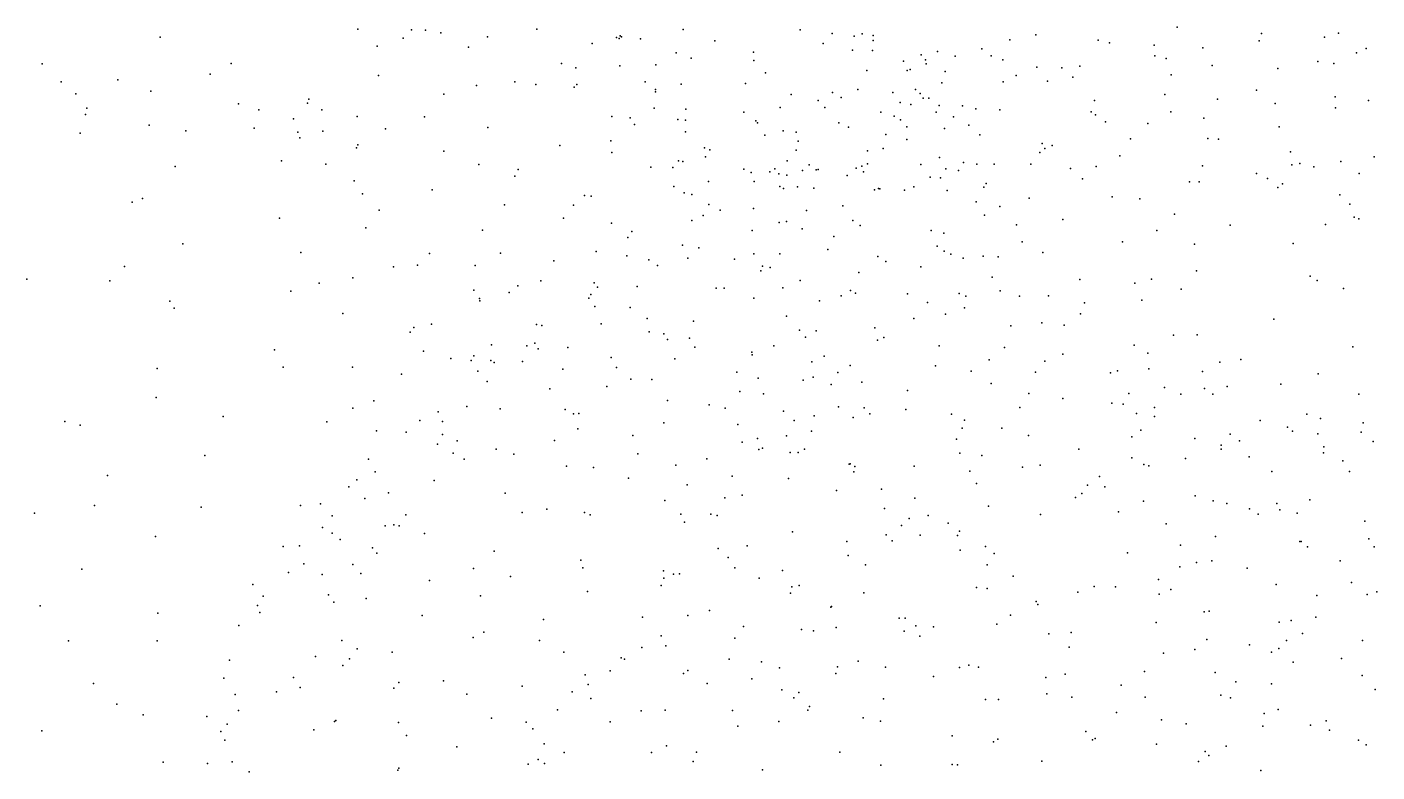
# Model space of a CAD drawing. Header units: metres. Extents: x -25 to 25, y -27.8 to 27.8.
# Drawn here: x -18.756 to -15.682, y 1.71 to 3.405 of the extents above; entities that cross this region are included whole.
import ezdxf

# ---------------------------------------------------------------- set-up
doc = ezdxf.new("R2010")
doc.units = ezdxf.units.M

msp = doc.modelspace()

# ---------------------------------------------------------------- linework, layer by layer
for p in [(-18.4528, 3.3826, -3.6551), (-18.0027, 3.4007, -4.5074), (-17.8805, 3.399, -8.0274), (-17.8486, 3.398, -3.0942), (-17.8139, 3.3922, -4.8645), (-17.7077, 3.383, -3.168), (-17.5954, 3.4003, -3.6954), (-17.4055, 3.3851, -6.3285), (-17.4028, 3.3829, -3.9418), (-17.2621, 3.4, 3.4591), (-16.9954, 3.3991, 1.5123), (-16.9225, 3.3905, 9.199), (-16.8724, 3.3842, 3.8596), (-16.8548, 3.3895, 4.4145), (-16.8297, 3.386, 9.3961), (-16.4592, 3.3873, -5.8676), (-16.137, 3.4054, 8.1499), (-15.9454, 3.3905, 7.9572), (-15.8019, 3.3821, 6.1698), (-15.7695, 3.3912, 10.646), (-17.9587, 3.3615, -4.7287), (-17.8996, 3.3798, 0.4052), (-17.7509, 3.3594, -7.8886), (-17.4697, 3.3675, -5.4997), (-17.4138, 3.3815, -5.8209), (-17.4076, 3.3792, -6.1263), (-17.3591, 3.3788, 2.546), (-17.1903, 3.3741, -4.1053), (-16.943, 3.3675, 8.9014), (-16.8764, 3.3528, 3.6063), (-16.8311, 3.3518, -4.7549), (-16.8291, 3.3749, 4.078), (-16.582, 3.3556, 9.7951), (-16.5184, 3.3759, 8.4365), (-16.3174, 3.3754, -2.7261), (-16.2915, 3.369, 5.9123), (-16.1894, 3.3641, 10.2591), (-16.0787, 3.3581, 6.0538), (-15.9507, 3.3736, -6.3592), (-15.707, 3.3562, -3.0655), (-18.7217, 3.3216, -0.3416), (-18.2914, 3.3226, -3.7946), (-17.5395, 3.322, -7.433), (-17.278, 3.3463, 3.1301), (-17.2442, 3.3343, 1.9705), (-17.102, 3.348, 3.4393), (-17.1015, 3.3289, -4.2403), (-16.7602, 3.3279, 4.7041), (-16.7203, 3.3424, -5.1116), (-16.71, 3.3303, 0.8418), (-16.7086, 3.3217, 3.7172), (-16.6832, 3.3494, -5.5446), (-16.6425, 3.3393, 5.1821), (-16.5606, 3.3399, 5.5985), (-16.5343, 3.3308, 5.7898), (-16.1878, 3.3395, -6.1912), (-16.1624, 3.3334, -2.2666), (-15.8171, 3.3271, -6.7194), (-15.7801, 3.3221, 7.7194), (-15.7288, 3.3467, -6.4012), (-18.3394, 3.2983, -3.1664), (-17.9563, 3.295, -8.2901), (-17.5063, 3.3126, -5.3505), (-17.4067, 3.3173, -5.6531), (-17.3246, 3.3195, 2.4056), (-17.0745, 3.3009, 1.6811), (-16.8436, 3.3066, 0.5643), (-16.7523, 3.3064, 4.2143), (-16.7455, 3.3085, 8.5293), (-16.6658, 3.3044, 6.1852), (-16.5037, 3.2947, 9.9231), (-16.457, 3.3143, 6.1332), (-16.4, 3.3127, -2.4166), (-16.3748, 3.2914, -2.5732), (-16.3585, 3.3163, -6.0307), (-16.1512, 3.2965, 6.1875), (-16.0572, 3.3178, -6.6125), (-15.9076, 3.311, -6.8533), (-18.6783, 3.2806, -3.2139), (-18.5496, 3.2854, -0.2812), (-18.4745, 3.2592, -3.2349), (-17.7326, 3.2722, -8.1531), (-17.6454, 3.2809, 0.4368), (-17.5979, 3.2743, -7.9443), (-17.5106, 3.2687, -3.9896), (-17.504, 3.2748, -7.6085), (-17.3486, 3.2806, -6.7781), (-17.3254, 3.2635, -6.5419), (-17.2669, 3.2751, 2.8204), (-17.1205, 3.2771, 0.5136), (-16.8641, 3.2635, 6.1272), (-16.7332, 3.2629, 4.4837), (-16.6732, 3.2784, 5.0307), (-16.5334, 3.2806, 6.3267), (-16.4324, 3.2821, 8.2684), (-15.9562, 3.2613, 7.676), (-18.6453, 3.253, -8.6262), (-18.2744, 3.2302, -3.2978), (-18.1178, 3.2317, -4.3549), (-18.1144, 3.2413, 0.1113), (-17.8071, 3.2527, -3.7113), (-17.3248, 3.258, -5.9312), (-17.0162, 3.2514, -4.4495), (-16.9548, 3.2383, 8.658), (-16.9219, 3.2563, 3.3251), (-16.902, 3.2453, 1.4864), (-16.7847, 3.2564, 6.3682), (-16.7679, 3.2332, -5.4672), (-16.7437, 3.2292, 1.264), (-16.7223, 3.2537, 5.5933), (-16.7154, 3.2436, 5.3998), (-16.703, 3.2432, -5.6651), (-16.3257, 3.2383, 6.3415), (-16.1655, 3.2515, 7.911), (-16.0452, 3.2409, -6.9965), (-15.9141, 3.2316, 10.4543), (-15.7775, 3.2468, 6.3515), (-15.7016, 3.2383, -7.0458), (-18.623, 3.2065, -3.6493), (-18.62, 3.2207, -3.3536), (-18.2283, 3.217, -0.0449), (-18.0849, 3.2172, -8.4561), (-18.0047, 3.2015, -3.3783), (-17.8509, 3.2009, -4.8888), (-17.4247, 3.2015, -7.8084), (-17.3831, 3.1988, -7.3776), (-17.3283, 3.2206, -4.1293), (-17.2559, 3.2186, 2.6568), (-17.1242, 3.2117, 2.9885), (-17.0416, 3.2219, 3.1716), (-16.9394, 3.2221, 9.4326), (-16.8117, 3.2117, -4.8364), (-16.7814, 3.2022, 8.3916), (-16.6859, 3.2117, 4.3291), (-16.6789, 3.2266, 1.1113), (-16.6462, 3.2011, 4.1501), (-16.6264, 3.2262, 8.3371), (-16.5959, 3.2194, 3.5862), (-16.5407, 3.2167, -5.8979), (-16.3333, 3.2122, -6.284), (-16.3229, 3.2058, -6.5764), (-16.1519, 3.2121, 6.3635), (-16.0765, 3.198, 10.2893), (-15.7764, 3.2215, -2.8859), (-18.4785, 3.1819, -3.6021), (-18.3944, 3.1694, -8.5527), (-18.239, 3.1751, -3.5447), (-18.1493, 3.1964, -3.8484), (-18.0824, 3.1682, -3.5501), (-17.9402, 3.1737, -3.8202), (-17.7066, 3.177, -8.2902), (-17.3731, 3.1837, -7.6358), (-17.2741, 3.1949, -6.4066), (-17.2569, 3.1668, 2.4488), (-17.2567, 3.1933, -6.1476), (-17.0965, 3.1918, 8.9439), (-17.0932, 3.1876, 9.1056), (-17.0345, 3.1692, 6.1576), (-16.9076, 3.1874, -4.6695), (-16.8859, 3.1775, 5.7069), (-16.7674, 3.1941, -5.1217), (-16.7527, 3.1784, 3.2227), (-16.6672, 3.1746, 4.6465), (-16.6116, 3.1819, 3.3182), (-16.3, 3.1893, -6.8292), (-16.204, 3.1861, -2.4814), (-15.9049, 3.1784, -7.159), (-18.6355, 3.1639, -0.4202), (-18.1394, 3.1659, -3.6973), (-18.1352, 3.1531, -4.2023), (-18.0031, 3.1375, -4.0149), (-17.4267, 3.1461, -8.0109), (-17.0758, 3.1589, 1.7505), (-17.0046, 3.1657, 6.3378), (-17.0002, 3.1458, 5.8848), (-16.8007, 3.1608, 9.6645), (-16.7527, 3.1493, 5.1869), (-16.5865, 3.1603, 3.8951), (-16.4446, 3.1402, 6.5967), (-16.2437, 3.1507, 7.8105), (-16.067, 3.1517, -2.6112), (-16.0429, 3.1504, -2.253), (-18.0063, 3.13, 0.0949), (-17.807, 3.1226, -8.4344), (-17.5429, 3.1356, -8.1906), (-17.4247, 3.1199, -5.3678), (-17.2137, 3.1301, -6.5566), (-17.211, 3.1099, -6.738), (-17.2016, 3.126, 1.9737), (-17.005, 3.1252, 8.4175), (-16.8424, 3.1235, 8.2722), (-16.8066, 3.1285, 6.6055), (-16.6781, 3.1086, 9.8094), (-16.4498, 3.1196, -6.6002), (-16.4382, 3.1288, -6.4442), (-16.4219, 3.1354, 8.0706), (-16.2678, 3.1122, 6.5486), (-15.8788, 3.1216, 6.4568), (-15.6885, 3.1095, 10.5466), (-18.4191, 3.0882, -0.3786), (-18.1765, 3.101, -4.4993), (-18.0755, 3.0933, -8.5579), (-17.7278, 3.0925, 0.2701), (-17.6378, 3.081, -4.1256), (-17.3354, 3.0862, -4.2077), (-17.286, 3.0855, 8.1866), (-17.2724, 3.1006, -7.1017), (-17.2627, 3.0996, -7.3536), (-17.1243, 3.0817, -7.5985), (-17.065, 3.0758, 2.785), (-17.0536, 3.0828, -6.2235), (-17.0255, 3.1008, -5.818), (-16.9905, 3.0784, 5.6317), (-16.9753, 3.092, 6.5433), (-16.9594, 3.0805, -6.0708), (-16.9548, 3.0812, -7.5017), (-16.8682, 3.0842, -5.8437), (-16.8556, 3.0886, -7.3478), (-16.8518, 3.0754, 2.9906), (-16.8425, 3.0938, -5.6866), (-16.7209, 3.0923, 8.1299), (-16.6637, 3.0825, 4.8817), (-16.6353, 3.0791, 0.6569), (-16.6241, 3.0967, -7.2295), (-16.5931, 3.0931, 1.1416), (-16.5536, 3.0928, -7.4194), (-16.4707, 3.0935, -7.2881), (-16.38, 3.0831, 10.0383), (-16.3217, 3.0878, -7.1828), (-16.0792, 3.0895, 7.4712), (-15.8764, 3.0918, 7.3467), (-15.8579, 3.0945, -2.7027), (-15.8263, 3.087, -2.1895), (-15.7648, 3.0996, -7.2565), (-18.0115, 3.0556, -4.3177), (-17.6457, 3.0658, -5.0858), (-17.2044, 3.0538, 6.2537), (-17.1071, 3.0741, -7.306), (-17.1006, 3.0539, 7.9243), (-17.044, 3.0714, 9.3783), (-17.0257, 3.068, -5.5594), (-16.8884, 3.0673, -7.1696), (-16.7, 3.0639, -7.6415), (-16.6759, 3.0617, -6.9927), (-16.5723, 3.0493, -6.6781), (-16.3524, 3.0598, -7.4553), (-16.109, 3.0526, -7.3386), (-16.087, 3.053, 6.5242), (-15.9567, 3.0721, 10.3135), (-15.9318, 3.0605, -2.567), (-15.8975, 3.0484, -7.3164), (-15.7224, 3.0722, -2.7984), (-18.4935, 3.0149, -8.5682), (-17.9923, 3.0255, -4.7736), (-17.834, 3.0345, 0.1464), (-17.4868, 3.0216, -4.2213), (-17.4718, 3.0202, 8.0254), (-17.2837, 3.0426, 7.9177), (-17.2596, 3.0276, -5.4287), (-17.2421, 3.0238, 6.0138), (-17.0423, 3.0423, -6.5382), (-17.0333, 3.0375, -7.0232), (-17.0016, 3.0414, -7.7312), (-16.9649, 3.0385, 5.453), (-16.8264, 3.0349, 0.4729), (-16.817, 3.0374, -6.1903), (-16.8143, 3.037, -5.0731), (-16.7583, 3.0342, 1.5203), (-16.7369, 3.0415, 6.7176), (-16.6612, 3.0334, -6.8229), (-16.5775, 3.0408, 0.8505), (-16.4745, 3.0155, 6.7366), (-16.2854, 3.0189, 7.6052), (-16.2224, 3.0146, 10.1129), (-15.9076, 3.04, -2.3947), (-15.7664, 3.0233, 10.4168), (-18.517, 3.0069, -0.5005), (-17.9544, 2.9887, 0.0069), (-17.6687, 3.0008, -4.2849), (-17.5119, 3, -8.3981), (-17.2035, 3.0017, -4.2947), (-17.1781, 2.9885, 9.1084), (-17.1016, 2.9926, 1.9261), (-16.9812, 2.9877, 9.5073), (-16.8987, 2.998, -6.4833), (-16.5947, 3.0073, 4.3441), (-16.541, 2.9966, 9.9365), (-15.7437, 3.0021, -2.6271), (-18.1812, 2.9704, -8.6482), (-17.5348, 2.9706, 8.291), (-17.4253, 2.9591, 7.8242), (-17.2423, 2.9646, -8.0831), (-17.2165, 2.9764, 7.7803), (-17.0434, 2.9601, 7.7654), (-17.0271, 2.963, 6.6781), (-16.876, 2.9652, 6.7568), (-16.8593, 2.9538, 7.8265), (-16.5756, 2.9767, 3.9147), (-16.503, 2.955, 1.0463), (-16.3975, 2.9675, -7.7467), (-16.1436, 2.9793, 7.381), (-16.0167, 2.9542, 7.2406), (-15.7992, 2.9559, 6.5825), (-15.7339, 2.9725, -2.3816), (-15.7234, 2.969, -7.3565), (-17.9849, 2.9485, -4.4392), (-17.7191, 2.9428, -4.9945), (-17.388, 2.9265, -5.2345), (-17.3792, 2.9398, 8.5859), (-17.1051, 2.9424, 0.3792), (-16.9908, 2.9459, -7.9187), (-16.9192, 2.9284, 1.7219), (-16.6972, 2.9425, 7.8468), (-16.6689, 2.9358, 4.7703), (-16.1838, 2.9419, -7.5522), (-18.4013, 2.912, -0.5456), (-18.1327, 2.8924, -0.3553), (-17.84, 2.89, -8.7246), (-17.6779, 2.8904, 8.2438), (-17.4602, 2.8941, 0.2247), (-17.2633, 2.9087, 6.4915), (-17.2267, 2.9025, 5.6635), (-16.9324, 2.8987, -5.1983), (-16.6834, 2.9066, 6.843), (-16.6676, 2.8955, 1.5574), (-16.49, 2.916, -7.8763), (-16.4431, 2.8918, 7.6583), (-16.2617, 2.9164, -7.6906), (-16.0979, 2.9107, 6.669), (-15.8732, 2.9125, -7.4381), (-18.534, 2.8603, -0.6273), (-17.9218, 2.8598, -0.1009), (-17.8668, 2.863, -4.8489), (-17.736, 2.8622, 8.0966), (-17.5567, 2.8732, 7.7387), (-17.3905, 2.8846, 6.3042), (-17.34, 2.8752, -4.3014), (-17.3205, 2.8623, -8.2997), (-17.2518, 2.8791, 8.877), (-17.145, 2.8766, 5.4632), (-17.1012, 2.8893, -5.2943), (-17.0814, 2.8608, 2.092), (-17.0421, 2.889, 2.5264), (-16.8187, 2.8827, -7.9779), (-16.8006, 2.8715, 0.4385), (-16.7211, 2.8596, 2.9452), (-16.6525, 2.8885, 3.2264), (-16.6243, 2.8793, 9.8714), (-16.5791, 2.8841, 4.4627), (-16.5448, 2.8825, 0.7431), (-18.7564, 2.8314, -8.5548), (-18.0142, 2.8343, -4.6974), (-17.0854, 2.85, -8.0666), (-17.0641, 2.8576, 5.2982), (-16.9959, 2.8284, 9.4945), (-16.8623, 2.8466, 7.6961), (-16.5585, 2.8359, 4.0299), (-16.3589, 2.8308, 7.4821), (-16.1953, 2.8312, 6.7819), (-16.093, 2.8507, 10.0954), (-15.8342, 2.8381, 7.0822), (-15.818, 2.8286, 10.1866), (-18.5675, 2.8275, -8.5727), (-18.1554, 2.8041, -0.5053), (-18.0909, 2.8222, -8.7655), (-17.7388, 2.8064, 0.016), (-17.6586, 2.8008, 8.4718), (-17.6388, 2.8165, -8.6818), (-17.5859, 2.8277, -4.4093), (-17.4649, 2.823, 5.9284), (-17.4575, 2.8133, -8.5247), (-17.3667, 2.8148, 8.7788), (-17.1867, 2.811, 0.3131), (-17.1691, 2.8112, -4.3728), (-17.0349, 2.8117, 6.7989), (-16.8807, 2.8058, -4.9349), (-16.8695, 2.7994, 4.9169), (-16.7509, 2.7982, 3.1247), (-16.6334, 2.7989, 3.8191), (-16.5404, 2.8045, 4.3222), (-16.2332, 2.8221, -7.8137), (-16.1284, 2.8084, -7.7001), (-15.7585, 2.8103, -7.4513), (-18.4312, 2.7816, -8.6616), (-17.726, 2.7872, 7.7315), (-17.7254, 2.7821, -4.5412), (-17.4773, 2.7879, 6.409), (-17.4723, 2.7965, 7.6068), (-17.4633, 2.7691, -5.0919), (-17.1009, 2.7884, 7.5849), (-16.9518, 2.7818, -4.6311), (-16.9023, 2.7933, 2.6819), (-16.7059, 2.7782, 4.7134), (-16.6187, 2.7927, 7.6735), (-16.4962, 2.7924, 6.8823), (-16.4304, 2.7933, 0.8898), (-16.3479, 2.7778, -7.9755), (-16.218, 2.7837, 7.2554), (-18.4212, 2.7651, -0.6938), (-18.0368, 2.7529, -0.3964), (-17.3831, 2.7667, 5.6483), (-17.3439, 2.7416, 6.6751), (-17.0272, 2.7469, 2.36), (-16.7367, 2.7421, 3.6977), (-16.6647, 2.7519, 0.4777), (-16.6215, 2.7662, 1.6407), (-16.357, 2.7525, 1.0304), (-15.9168, 2.7405, 6.7069), (-17.884, 2.7111, -0.2378), (-17.8754, 2.7211, 8.1999), (-17.8352, 2.7287, 7.8347), (-17.5961, 2.7281, 6.2716), (-17.5838, 2.7261, 8.6477), (-17.4487, 2.7297, 0.1325), (-17.3394, 2.7118, 8.892), (-17.3058, 2.7068, -5.0945), (-17.2387, 2.7356, 9.0241), (-16.9969, 2.7151, -8.1774), (-16.9589, 2.7135, 0.3664), (-16.8256, 2.7204, 2.8329), (-16.5162, 2.725, 0.605), (-16.4454, 2.7323, -8.0865), (-16.3943, 2.7263, 9.973), (-17.6985, 2.6821, -8.8068), (-17.6179, 2.6798, 5.9036), (-17.6001, 2.6855, 6.4523), (-17.5249, 2.6762, 6.5946), (-17.2975, 2.6944, 7.4636), (-17.2476, 2.6972, 5.3678), (-17.2354, 2.6768, 6.8295), (-17.0558, 2.6798, -5.0206), (-16.9839, 2.6997, 4.9545), (-16.8198, 2.6928, 9.665), (-16.8054, 2.6988, 0.4109), (-16.6794, 2.6799, -8.1847), (-16.5302, 2.6757, 4.2111), (-16.2348, 2.681, 10.0002), (-16.1457, 2.7042, -7.8647), (-16.0916, 2.7043, 6.8266), (-15.7373, 2.6772, 6.6637), (-18.1931, 2.6708, -0.7255), (-17.8533, 2.6673, -8.8577), (-17.7916, 2.6511, 7.6512), (-17.745, 2.6465, -0.1624), (-17.7391, 2.6565, -4.6623), (-17.7005, 2.6462, 6.1154), (-17.5927, 2.6725, -4.5393), (-17.4262, 2.6532, -8.6032), (-17.281, 2.6504, -8.398), (-17.1061, 2.6654, 0.2831), (-17.1053, 2.659, 5.103), (-16.9409, 2.6559, 9.5095), (-16.5651, 2.6475, 7.5306), (-16.4387, 2.6446, 6.9595), (-16.3972, 2.661, 1.6146), (-16.2041, 2.6633, 1.2586), (-15.9923, 2.6482, 10.0017), (-18.4603, 2.6278, -8.6569), (-18.1727, 2.6312, -8.8227), (-18.0155, 2.631, -0.562), (-17.9036, 2.6152, -0.3932), (-17.7297, 2.6223, 6.3369), (-17.6926, 2.6416, -4.9198), (-17.6281, 2.6436, 7.5156), (-17.5364, 2.6264, 5.6508), (-17.4136, 2.6302, -5.0093), (-17.1398, 2.6197, -4.3938), (-16.969, 2.6429, 2.4869), (-16.9096, 2.6186, 3.3282), (-16.8815, 2.6347, 3.0471), (-16.6876, 2.6342, 9.7455), (-16.6064, 2.6222, 4.0643), (-16.4596, 2.6199, 9.8823), (-16.2888, 2.6184, 14.816), (-16.273, 2.6224, 15.0583), (-16.2015, 2.6275, 1.4832), (-16.0792, 2.6215, 14.7863), (-16.0402, 2.6426, 7.0008), (-15.8164, 2.6161, -7.5556), (-17.7086, 2.5986, 6.6608), (-17.4356, 2.587, 5.4855), (-17.3811, 2.6034, 6.9019), (-17.3335, 2.603, -4.4031), (-17.0913, 2.6063, 9.262), (-16.9885, 2.6013, 2.3255), (-16.9662, 2.6081, 2.1286), (-16.9249, 2.5917, 4.8457), (-16.855, 2.5966, 1.94), (-16.5608, 2.5942, 4.4318), (-16.1658, 2.5849, 6.9285), (-16.0235, 2.5872, -7.7998), (-15.9008, 2.5926, 14.8422), (-18.4619, 2.5621, -0.8708), (-17.9666, 2.5541, 7.8226), (-17.5658, 2.5814, -8.7431), (-17.298, 2.5548, 5.3022), (-17.1331, 2.5756, -8.3005), (-17.0793, 2.5705, 7.4058), (-16.7512, 2.5779, 4.6605), (-16.4751, 2.5708, 7.4174), (-16.3973, 2.5594, 15.1701), (-16.2471, 2.5711, 7.1735), (-16.1286, 2.5699, 9.9314), (-16.075, 2.5824, 1.4023), (-16.0556, 2.5697, 14.6307), (-15.7232, 2.5694, 6.7883), (-18.0142, 2.5379, 8.0967), (-17.8197, 2.5292, 6.0931), (-17.7548, 2.5418, -0.3191), (-17.679, 2.536, 6.9127), (-17.5312, 2.5345, 7.3706), (-17.5118, 2.5252, -0.0989), (-17.4997, 2.5255, 7.0325), (-17.2028, 2.5452, 9.1129), (-17.1664, 2.5374, 0.1753), (-17.0339, 2.5311, -4.6184), (-16.9084, 2.5406, 3.7186), (-16.85, 2.5385, 7.031), (-16.8372, 2.5247, 3.8642), (-16.7554, 2.5345, 0.3575), (-16.6511, 2.5238, -8.2764), (-16.4955, 2.5389, 14.9763), (-16.2859, 2.5492, 9.8929), (-16.2598, 2.5472, 0.7569), (-16.2295, 2.5257, 14.55), (-16.1885, 2.5392, 15.3496), (-15.8421, 2.5242, 14.7107), (-18.6706, 2.5073, -8.4963), (-18.635, 2.4992, -0.8931), (-18.3094, 2.5185, -8.7695), (-18.0735, 2.5063, -0.8163), (-17.8616, 2.5099, 7.5909), (-17.8103, 2.5075, 6.8028), (-17.502, 2.4904, 7.1902), (-17.3061, 2.5042, 7.0872), (-17.1373, 2.5004, -4.8433), (-17.0091, 2.5095, 3.2442), (-16.9639, 2.5204, 9.3871), (-16.8749, 2.5166, 7.4368), (-16.6267, 2.492, 4.1533), (-16.6218, 2.5107, 7.4825), (-16.5361, 2.492, 14.7764), (-16.1887, 2.5184, 1.6599), (-15.9479, 2.5096, 1.4513), (-15.886, 2.4943, -7.6814), (-15.8106, 2.5142, 15.2319), (-15.7134, 2.5044, 14.9443), (-17.9604, 2.4865, -0.703), (-17.8931, 2.4831, 6.6679), (-17.8104, 2.4781, -0.4974), (-17.7768, 2.4634, 7.4398), (-17.5555, 2.4643, -4.7849), (-17.3767, 2.4753, -0.0315), (-17.1278, 2.46, 5.0016), (-17.0925, 2.4683, -4.4522), (-17.0272, 2.475, 3.5332), (-16.9698, 2.4857, 0.2565), (-16.6394, 2.4675, 1.8212), (-16.4756, 2.4755, -8.2641), (-16.2407, 2.4725, 0.5893), (-16.2196, 2.4874, -8.1115), (-16.0968, 2.4683, 0.915), (-16.0162, 2.4789, 1.6333), (-15.9953, 2.4633, 1.0577), (-15.8742, 2.4854, 1.2577), (-15.817, 2.4791, 9.8768), (-15.7179, 2.4831, -7.5201), (-15.6907, 2.4617, 14.7744), (-18.3516, 2.4299, -0.9669), (-17.8214, 2.4559, 8.6051), (-17.7862, 2.4356, 5.7713), (-17.688, 2.4441, 5.6317), (-17.6474, 2.4331, 8.7665), (-17.3656, 2.4338, 8.9591), (-17.0897, 2.4434, 7.297), (-17.0811, 2.4467, 9.2091), (-17.0182, 2.4368, 2.9192), (-17.0002, 2.4367, 2.5415), (-16.9861, 2.4444, 2.3277), (-16.6323, 2.4356, 4.4711), (-16.5818, 2.4299, 15.2023), (-16.3613, 2.4447, 7.0278), (-16.0372, 2.4533, 9.8445), (-16.037, 2.4445, 14.4619), (-15.8038, 2.4362, 15.431), (-15.8031, 2.4498, 1.4387), (-17.979, 2.4216, 8.3849), (-17.7612, 2.4216, -8.8609), (-17.528, 2.4057, -8.725), (-17.466, 2.4025, -0.2125), (-17.2788, 2.408, -4.4396), (-17.2081, 2.4224, 0.0509), (-16.8842, 2.4101, -8.3133), (-16.8815, 2.4112, 2.0593), (-16.8714, 2.4047, 3.9653), (-16.7363, 2.4059, 4.5814), (-16.4893, 2.4033, 0.2846), (-16.4488, 2.4077, 14.5157), (-16.2402, 2.425, 15.5227), (-16.2128, 2.4098, 7.1093), (-16.202, 2.4065, 9.7946), (-16.1185, 2.4233, 0.7351), (-15.9735, 2.4268, -7.8167), (-15.7599, 2.4175, 6.8486), (-18.5729, 2.3846, -0.9822), (-18.0052, 2.3744, 6.8941), (-17.9638, 2.3928, 6.2296), (-17.8294, 2.3734, -0.6858), (-17.387, 2.3785, -8.5843), (-17.1504, 2.383, -8.3589), (-17.0223, 2.3773, 2.7372), (-16.8733, 2.3926, 9.3993), (-16.6094, 2.3941, 4.3094), (-16.3141, 2.3824, -8.1958), (-15.9218, 2.3936, 15.5523), (-15.7447, 2.3932, 1.2079), (-18.0233, 2.3583, 6.392), (-17.9329, 2.3451, 7.1425), (-17.6675, 2.3441, -0.5257), (-17.2529, 2.3631, 9.0391), (-17.128, 2.3394, 3.6654), (-16.9127, 2.3501, 0.1715), (-16.8108, 2.3533, 4.0976), (-16.5945, 2.3664, 14.5932), (-16.3546, 2.3435, 1.7681), (-16.3415, 2.3622, 7.253), (-16.3019, 2.3583, 0.2218), (-16.096, 2.3382, 0.3062), (-18.6026, 2.3164, -8.4834), (-18.3594, 2.3125, -8.7111), (-18.1337, 2.3162, -0.9947), (-18.0882, 2.3202, 6.5937), (-17.987, 2.3322, 7.6638), (-17.5723, 2.308, 8.8537), (-17.3038, 2.3279, 5.1657), (-17.1672, 2.3334, 3.4787), (-16.8034, 2.3094, 1.9665), (-16.7342, 2.3329, 0.2168), (-16.5671, 2.3147, -8.3116), (-16.3685, 2.3345, 9.691), (-16.2141, 2.3258, 15.6627), (-16.0551, 2.3265, 14.3474), (-16.0243, 2.3209, 0.1246), (-15.9728, 2.3089, -0.0543), (-15.9099, 2.3208, 6.8851), (-15.9031, 2.3066, 14.3751), (-15.8354, 2.329, 1.6756), (-18.7397, 2.299, -0.9907), (-18.0616, 2.2924, 8.2335), (-17.8937, 2.2949, 5.8113), (-17.6287, 2.3, 5.4512), (-17.4866, 2.3, -0.4209), (-17.4739, 2.2946, 5.301), (-17.2676, 2.2961, -0.1849), (-17.2589, 2.2785, -8.4384), (-17.1992, 2.2962, 3.3117), (-17.1848, 2.2933, 4.9986), (-16.7475, 2.2868, 4.2546), (-16.7045, 2.2936, 15.269), (-16.659, 2.2761, 1.8547), (-16.4483, 2.2958, 0.1651), (-16.271, 2.3021, 0.0673), (-15.9525, 2.2964, 0.6725), (-15.8639, 2.2986, -7.7032), (-15.7095, 2.2804, 15.5994), (-18.4635, 2.2457, -8.5844), (-18.0836, 2.2662, 7.0252), (-18.0611, 2.2532, 7.811), (-17.9405, 2.27, -0.8971), (-17.9214, 2.2719, 7.4827), (-17.9088, 2.2698, 7.3044), (-17.8511, 2.2527, 8.6209), (-17.0131, 2.2565, 3.9843), (-16.7998, 2.2496, 14.9078), (-16.7651, 2.2707, 15.124), (-16.7223, 2.2488, 7.2334), (-16.6377, 2.2481, 9.4493), (-16.6325, 2.2578, 15.4399), (-16.1626, 2.2741, -0.051), (-16.0498, 2.2457, -7.9678), (-18.1732, 2.223, 6.8119), (-18.1358, 2.2245, 6.4169), (-18.0435, 2.2387, 6.0896), (-17.9696, 2.2194, -8.8269), (-17.1821, 2.2184, 3.7723), (-17.1163, 2.2244, -8.3464), (-16.8897, 2.2339, 4.6219), (-16.786, 2.2357, 14.7393), (-16.6316, 2.2145, 14.4663), (-16.574, 2.223, 7.3636), (-16.1293, 2.2261, 15.7618), (-15.8575, 2.2345, 15.7229), (-15.8549, 2.2341, 0.4597), (-15.8401, 2.222, -0.2157), (-15.7009, 2.2399, 0.8879), (-15.6889, 2.222, 15.7667), (-18.1262, 2.183, -8.7719), (-17.9596, 2.208, 8.4623), (-17.6922, 2.2124, -8.7662), (-17.4954, 2.1918, 8.9196), (-17.1594, 2.1978, 9.0981), (-16.8865, 2.2024, 0.0217), (-16.5536, 2.2072, 0.0697), (-16.2502, 2.2083, 14.282), (-16.0933, 2.1867, 6.8932), (-16.0582, 2.1905, 14.2676), (-15.7661, 2.1902, 0.675), (-18.6313, 2.1715, -8.3448), (-18.1608, 2.1637, -1.1176), (-18.084, 2.1588, 8.0049), (-18.0143, 2.182, 5.9347), (-17.9959, 2.1612, 7.6141), (-17.7399, 2.1725, -0.8001), (-17.6555, 2.1546, 5.3981), (-17.4904, 2.1746, -8.6067), (-17.3073, 2.1678, 3.4125), (-17.2843, 2.1596, 3.2092), (-17.2707, 2.1609, -0.4712), (-17.1443, 2.1739, 2.8323), (-17.0358, 2.1684, 2.4936), (-16.8469, 2.1808, 4.3766), (-16.5699, 2.181, 7.0832), (-16.5106, 2.1556, 15.6543), (-16.131, 2.1766, 9.5566), (-15.9781, 2.1732, 9.6045), (-18.242, 2.1361, 6.7007), (-17.8395, 2.1452, 5.5881), (-17.3126, 2.1342, 5.097), (-17.3062, 2.1509, 3.6162), (-17.0889, 2.1509, -0.2797), (-17.0149, 2.131, 4.2137), (-16.9981, 2.1337, 9.1695), (-16.5941, 2.1293, 1.8467), (-16.57, 2.1272, -0.0817), (-16.3261, 2.132, 7.0081), (-16.2777, 2.1308, 15.8037), (-16.1798, 2.1474, -0.2551), (-16.1519, 2.1252, -8.0634), (-15.9121, 2.136, 1.7876), (-15.7398, 2.141, -7.5402), (-18.2185, 2.1095, -8.6706), (-18.0698, 2.1127, 7.2523), (-18.058, 2.0958, 7.8543), (-17.9842, 2.1043, -1.0583), (-17.7233, 2.1102, 8.7399), (-17.4797, 2.1204, -0.6613), (-17.0179, 2.1163, 4.7222), (-16.8507, 2.1176, -0.139), (-16.4583, 2.0977, 14.2858), (-16.4548, 2.0907, -8.2706), (-16.3632, 2.1192, -0.1932), (-16.1782, 2.114, 7.1962), (-15.8194, 2.1115, 15.9202), (-15.7043, 2.1134, 1.6825), (-15.6821, 2.1194, 16.1766), (-18.7266, 2.0881, -8.1599), (-18.4586, 2.0709, -1.2655), (-18.2316, 2.0886, 6.4229), (-18.2258, 2.0724, 7.0415), (-17.8563, 2.0656, 8.6044), (-17.3549, 2.0621, 8.9798), (-17.2517, 2.0656, 2.9573), (-17.2025, 2.0768, -0.5946), (-16.9258, 2.0846, -0.3515), (-16.9244, 2.086, 14.8621), (-16.7699, 2.0599, -8.318), (-16.5165, 2.0662, -0.2837), (-16.0757, 2.0743, 15.8908), (-16.0642, 2.0755, -0.3753), (-15.8211, 2.0623, 7.0148), (-18.2741, 2.0426, -1.2611), (-17.5802, 2.0568, -0.7838), (-17.1245, 2.0408, 4.831), (-16.9924, 2.0335, -0.5987), (-16.9655, 2.0308, 14.6789), (-16.9134, 2.0383, 15.1052), (-16.7592, 2.0301, 1.9833), (-16.7563, 2.0596, 14.4345), (-16.7322, 2.0422, 15.5134), (-16.6923, 2.0403, 9.2462), (-16.548, 2.0458, 7.1625), (-16.1849, 2.0501, 9.41), (-15.9049, 2.0508, 6.7092), (-15.8773, 2.0546, 14.2369), (-18.6619, 2.008, -1.2951), (-18.4597, 2.0082, -8.3796), (-18.0398, 2.009, 8.21), (-17.7402, 2.0156, 5.4279), (-17.7161, 2.0281, -8.6606), (-17.5891, 2.0086, 8.8243), (-17.3126, 2.0198, -8.3785), (-17.1448, 2.0141, 4.3395), (-16.7232, 2.0188, -0.4566), (-16.4296, 2.024, 1.8135), (-16.3788, 2.0273, -0.3877), (-16.0697, 2.0113, 1.8194), (-15.9723, 1.9989, 7.1725), (-15.8884, 2.0087, -0.4335), (-15.8516, 2.0246, -7.6437), (-15.715, 2.0089, 16.5656), (-18.0993, 1.9725, 5.9482), (-18.0047, 1.9898, 7.6346), (-17.9245, 1.9824, 5.6387), (-17.5338, 1.9826, -8.5068), (-17.4035, 1.9695, 5.1292), (-17.356, 1.9931, 3.9649), (-17.3015, 1.9966, 4.1438), (-16.383, 1.994, 7.3543), (-16.168, 1.9797, 7.2968), (-16.097, 1.9885, -7.9547), (-15.9221, 1.9823, 9.5637), (-15.9056, 1.9904, 16.1991), (-15.7632, 1.9677, 9.9327), (-18.295, 1.9641, 6.9414), (-18.037, 1.9521, 8.0379), (-18.0221, 1.9671, 5.7722), (-17.4284, 1.9401, 8.9149), (-17.3954, 1.9667, 3.1134), (-17.2514, 1.9403, 2.805), (-17.1575, 1.9667, -0.7186), (-17.0836, 1.9606, 2.5602), (-17.0425, 1.9467, 14.9336), (-16.9105, 1.9486, 2.1901), (-16.8634, 1.9617, 14.3726), (-16.8013, 1.9479, 9.1795), (-16.6328, 1.9475, -0.5846), (-16.6116, 1.9528, 7.3139), (-16.5895, 1.9479, 15.7109), (-16.2113, 1.9385, 14.1989), (-15.8727, 1.9592, 9.7684), (-18.6049, 1.9111, -1.4517), (-18.308, 1.9229, 6.4866), (-18.1497, 1.9244, 7.2712), (-17.9097, 1.9132, -8.5847), (-17.8078, 1.9171, 8.5941), (-17.485, 1.9304, -0.8351), (-17.4784, 1.9086, 3.3088), (-17.2617, 1.9337, 4.4112), (-17.2073, 1.9107, 4.6282), (-17.1054, 1.9219, 14.7405), (-16.9143, 1.9335, -0.7169), (-16.6919, 1.9272, -8.2645), (-16.4362, 1.9245, 7.0027), (-16.3922, 1.9323, -0.536), (-16.265, 1.9071, 6.8551), (-16.0505, 1.9363, 16.0847), (-16.0038, 1.9145, -0.4904), (-15.9221, 1.9104, 1.8439), (-15.7158, 1.929, 7.0506), (-18.2822, 1.8857, -1.4616), (-18.1879, 1.8919, 6.1092), (-18.1343, 1.9019, -1.364), (-17.9207, 1.9006, 8.3949), (-17.7549, 1.887, -1.0712), (-17.629, 1.9045, -0.9573), (-17.5148, 1.8921, 3.5552), (-17.4726, 1.8768, 4.1044), (-17.0376, 1.8963, 14.4184), (-17.0099, 1.8783, -8.2821), (-16.9986, 1.8905, 2.3665), (-16.8063, 1.8758, -0.8108), (-16.4339, 1.8875, 15.869), (-16.3768, 1.8795, 9.228), (-16.2097, 1.88, 1.8372), (-16.0381, 1.8841, -7.8043), (-16.0158, 1.8786, 16.2626), (-15.686, 1.8975, 14.2352), (-18.5518, 1.864, -8.1182), (-18.2745, 1.8492, -8.3598), (-17.548, 1.8513, 3.7072), (-17.3575, 1.8489, 2.885), (-17.3033, 1.8505, 4.9911), (-17.1501, 1.8494, 14.5204), (-16.9783, 1.8505, 9.0851), (-16.9745, 1.8584, -0.8514), (-16.5738, 1.8747, 9.2007), (-16.5439, 1.8743, -0.6927), (-16.2752, 1.8451, 7.3766), (-15.9068, 1.852, 14.1906), (-18.4919, 1.8394, -1.61), (-18.3467, 1.8359, 6.8612), (-18.3003, 1.8187, 6.343), (-18.0565, 1.8248, -8.4507), (-18.0533, 1.827, 7.4512), (-17.9107, 1.8225, -1.2897), (-17.6987, 1.8318, 5.3297), (-17.6193, 1.8228, -8.4245), (-17.4281, 1.8238, -8.3518), (-17.1374, 1.8141, 15.0137), (-17.0446, 1.8246, 15.1599), (-16.8525, 1.8329, 14.2316), (-16.8128, 1.8251, 15.5095), (-16.1731, 1.8285, -0.5702), (-16.1169, 1.8188, 7.3709), (-15.9392, 1.8426, 16.4914), (-15.8339, 1.8159, 6.4795), (-15.7979, 1.8258, 16.6933), (-18.7224, 1.803, -7.8006), (-18.3152, 1.8015, -1.6156), (-18.1035, 1.8057, 5.8594), (-17.892, 1.7929, 5.5327), (-17.6044, 1.8074, 8.7263), (-16.6494, 1.792, -0.8705), (-16.5452, 1.7845, 7.1768), (-16.3453, 1.8015, -0.6709), (-16.3237, 1.7854, 1.8844), (-15.9424, 1.8138, 7.3385), (-15.7901, 1.8045, 7.26), (-18.3058, 1.7816, 7.0985), (-17.7777, 1.7671, 8.515), (-17.5788, 1.7737, -1.05), (-17.533, 1.7541, 4.3118), (-17.3345, 1.7541, 2.7611), (-17.3, 1.7692, 4.7391), (-17.232, 1.7548, 2.644), (-16.9051, 1.755, -8.2149), (-16.5558, 1.7779, 15.8228), (-16.3299, 1.7826, -8.0248), (-16.1842, 1.7731, 16.2739), (-16.0737, 1.7562, 9.2236), (-16.0257, 1.7684, 1.8983), (-15.724, 1.7821, 10.1029), (-15.7067, 1.7712, 16.8123), (-18.4465, 1.7321, -1.7434), (-18.3453, 1.7289, 6.5046), (-18.2892, 1.7326, -8.2271), (-17.6154, 1.7276, 3.985), (-17.5922, 1.7383, 4.1385), (-17.5776, 1.7292, 3.1958), (-17.2393, 1.7336, 14.4672), (-16.812, 1.7254, -0.9491), (-16.6496, 1.7262, 9.09), (-16.6371, 1.7255, 7.307), (-16.4454, 1.7344, 9.1114), (-16.0884, 1.7332, -7.7316), (-16.0651, 1.7469, 16.4739), (-18.2502, 1.7095, 6.1419), (-17.912, 1.7139, -1.4006), (-17.9096, 1.7181, 8.1695), (-17.0815, 1.7144, 8.9904), (-15.9463, 1.7128, -7.5764)]:
    msp.add_point(p)

doc.saveas('drawing.dxf')
